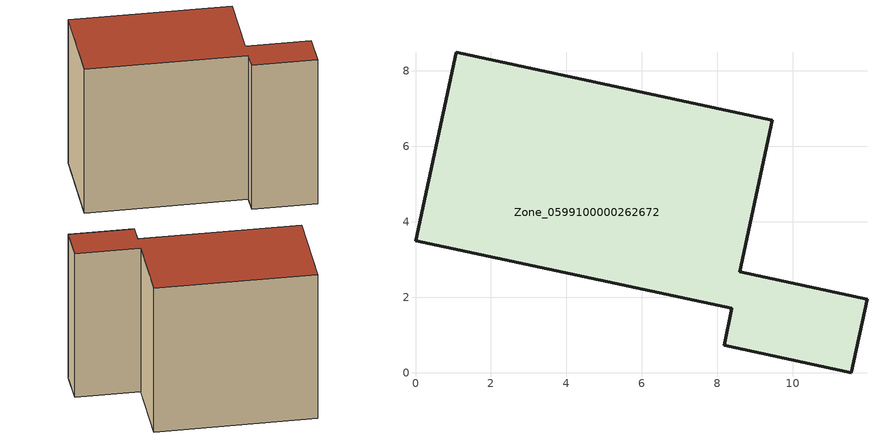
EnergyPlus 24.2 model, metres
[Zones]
Zone_0599100000262672
 floor ground (C_G): 0,3.5 1.08,8.49 9.46,6.7 8.6,2.67 11.97,1.95 11.55,0 8.18,0.72 8.39,1.71 z0
 wall outside (C_F): 1.08,8.49 0,3.5 8.39,1.71 8.18,0.72 11.55,0 11.97,1.95 8.6,2.67 9.46,6.7 1.08,8.49 z0:8.6
 roof outside (C_R): 11.97,1.95 8.6,2.67 9.46,6.7 1.08,8.49 0,3.5 8.39,1.71 8.18,0.72 11.55,0 z8.6
[BUILDING]
Pand.0599100000262672: North Axis=0; Terrain=City; Loads Convergence Tolerance Value=0.04; Temperature Convergence Tolerance Value=0.4; Solar Distribution=FullExterior; Maximum Number of Warmup Days=25; Minimum Number of Warmup Days=1
[Site:Location]
Rotterdam.The.Hague.AP_ZH_NLD Design_Conditions: Latitude=51.96; Longitude=4.45; Time Zone=1; Elevation=-4.5
[SITE:GROUNDTEMPERATURE:BUILDINGSURFACE]
18, 18, 18, 18, 18, 18, 18, 18, 18, 18, 18, 18
[MATERIAL] Thermal Absorptance=0.9; Solar Absorptance=0.7; Visible Absorptance=0.7
Name | Roughness | Thickness | Conductivity | Density | Specific Heat
G.TI.1975-1991 | MediumSmooth | 0.15 | 0.288461 | 540 | 1210
F.TI.1975-1991 | Rough | 0.3 | 0.230769 | 1920 | 840
R.TI.1975-1991 | MediumRough | 0.2 | 0.153846 | 1500 | 1000
[CONSTRUCTION]
C_G: G.TI.1975-1991
C_F: F.TI.1975-1991
C_R: R.TI.1975-1991
[ZONE]
Zone_0599100000262672: Type=1; Multiplier=1; Ceiling Height=Autocalculate; Volume=Autocalculate; Floor Area=autocalculate; Part of Total Floor Area=Yes
[ZONEINFILTRATION:DESIGNFLOWRATE]
Infil_Zone_0599100000262672: Zone or ZoneList or Space or SpaceList=Zone_0599100000262672; Schedule=AlwaysOn; Design Flow Rate Calculation Method=Flow/Area; Flow Rate per Floor Area=0.003; Constant Term Coefficient=1; Temperature Term Coefficient=0; Velocity Term Coefficient=0; Velocity Squared Term Coefficient=0
[HVACTEMPLATE:ZONE:IDEALLOADSAIRSYSTEM]
Zone_0599100000262672: Maximum Heating Supply Air Temperature=50; Minimum Cooling Supply Air Temperature=13; Maximum Heating Supply Air Humidity Ratio=0.0156; Minimum Cooling Supply Air Humidity Ratio=0.0077; Heating Limit=NoLimit; Cooling Limit=NoLimit; Dehumidification Control Type=ConstantSensibleHeatRatio; Cooling Sensible Heat Ratio=0.7; Dehumidification Setpoint=60; Humidification Control Type=None; Humidification Setpoint=30; Outdoor Air Method=None; Outdoor Air Flow Rate per Person=0.00944; Outdoor Air Flow Rate per Zone Floor Area=0; Outdoor Air Flow Rate per Zone=0; Demand Controlled Ventilation Type=None; Outdoor Air Economizer Type=NoEconomizer; Heat Recovery Type=None; Sensible Heat Recovery Effectiveness=0.7; Latent Heat Recovery Effectiveness=0.65
[ZONECONTROL:THERMOSTAT]
ThermostatControl_Zone_0599100000262672: Zone or ZoneList=Zone_0599100000262672; Control Type Schedule=DualSetpointControlType; Control 1=Thermostat_Zone_0599100000262672; Temperature Difference Between Cutout And Setpoint=0
[THERMOSTATSETPOINT:DUALSETPOINT]
Thermostat_Zone_0599100000262672: Heating Setpoint Temperature Schedule=HeatingSetpoint_Zone_0599100000262672; Cooling Setpoint Temperature Schedule=CoolingSetpoint_Zone_0599100000262672
[SCHEDULE:COMPACT]
HeatingSetpoint_Zone_0599100000262672: Through: 12/31, For: AllDays, Until: 24:00, 21
CoolingSetpoint_Zone_0599100000262672: Through: 12/31, For: AllDays, Until: 24:00, 24
DualSetpointControlType: Through: 12/31, For: AllDays, Until: 24:00, 4
AlwaysOn: Through: 12/31, For: AllDays, Until: 24:00, 1
